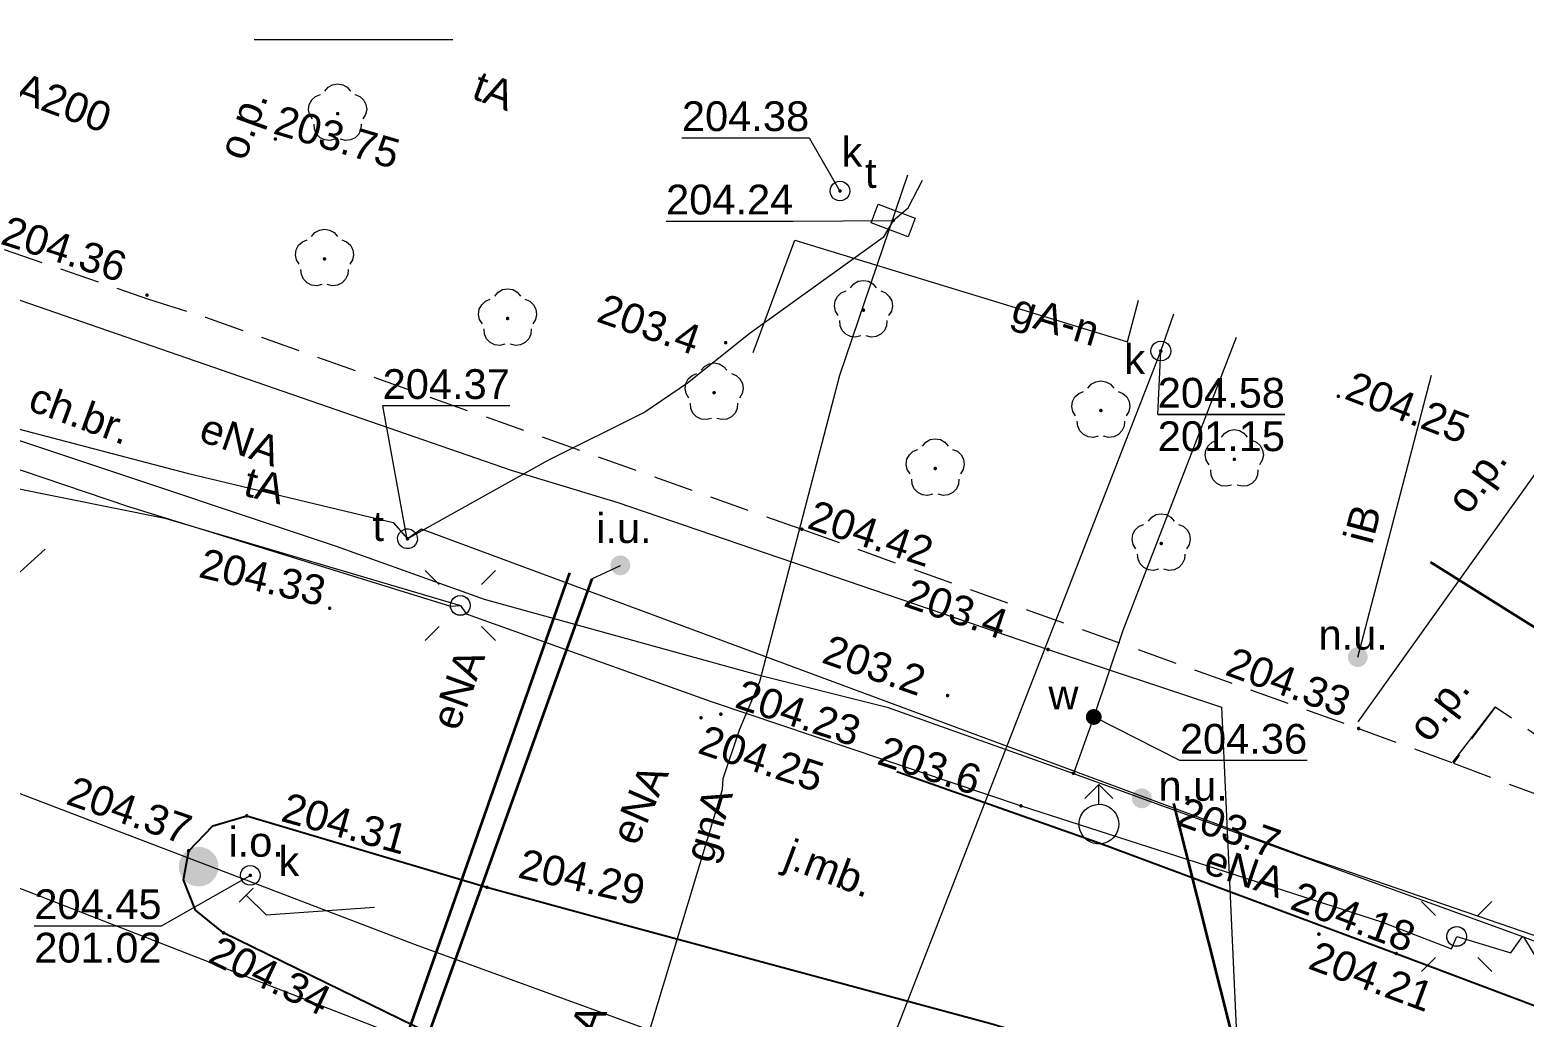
# Model space of a CAD drawing. Extents: x 0 to 7423283, y 0 to 5548300.
# Drawn here: x 7422291.85 to 7422329.48, y 5548275.37 to 5548300.24 of the extents above; entities that cross this region are included whole.
import ezdxf
from ezdxf.enums import TextEntityAlignment as Align

# ---------------------------------------------------------------- set-up
doc = ezdxf.new("R2010")
doc.units = 0
doc.linetypes.add('PRZER2-1', pattern=[3, 2, -1])
doc.linetypes.add('PRZER3-1', pattern=[4, 3, -1])
doc.layers.get('0').update_dxf_attribs({"linetype": 'CONTINUOUS', "lineweight": 13})
for name, color, linetype, lineweight in [('GSLKOC', 7, 'CONTINUOUS', 18), ('KTCR02', 7, 'PRZER2-1', 18), ('KTCR02_O', 7, 'PRZER2-1', 18), ('KTJZ01', 7, 'PRZER3-1', 18), ('KTJZ01_O', 7, 'PRZER3-1', 18), ('KTKR01', 7, 'CONTINUOUS', 25), ('RTPW02', 7, 'CONTINUOUS', 13), ('RTPW02_O', 7, 'CONTINUOUS', 13), ('SUSM', 7, 'CONTINUOUS', 18)]:
    doc.layers.add(name, color=color, linetype=linetype, lineweight=lineweight)
for name, color, linetype, lineweight, true_color in [('OBOO08_01', 7, 'CONTINUOUS', 13, 0x0a0909), ('OBOO08_01_O', 7, 'CONTINUOUS', 13, 0x0a0909), ('OBOP02', 7, 'CONTINUOUS', 18, 0x008000), ('OBOP05_02', 7, 'CONTINUOUS', 18, 0x0a0909), ('OBOP05_02_O', 7, 'CONTINUOUS', 18, 0x0a0909), ('SUOP03', 1, 'CONTINUOUS', 35, 0xff0000), ('SUPE03', 1, 'CONTINUOUS', 18, 0xff0000), ('SUPE04', 1, 'CONTINUOUS', 18, 0xff0000), ('SUPE04_O', 1, 'CONTINUOUS', 18, 0xff0000), ('SUPG03', 7, 'CONTINUOUS', 18, 0xbfbf00), ('SUPG04', 7, 'CONTINUOUS', 18, 0xbfbf00), ('SUPG04_O', 7, 'CONTINUOUS', 18, 0xbfbf00), ('SUPG05', 7, 'CONTINUOUS', 18, 0xbfbf00), ('SUPG05_O', 7, 'CONTINUOUS', 18, 0xbfbf00), ('SUPI01', 7, 'CONTINUOUS', 18, 0x0a0909), ('SUPI01_O', 7, 'CONTINUOUS', 18, 0x0a0909), ('SUPK03', 7, 'CONTINUOUS', 18, 0x803300), ('SUPT01', 7, 'CONTINUOUS', 18, 0xff9100), ('SUPT01_O', 7, 'CONTINUOUS', 18, 0xff9100), ('SUPW03', 5, 'CONTINUOUS', 18, 0x0000ff), ('SUUS02', 7, 'CONTINUOUS', 18, 0x0a0909), ('SUUS15', 7, 'CONTINUOUS', 18, 0xff9100), ('SUUS15_O', 7, 'CONTINUOUS', 18, 0xff9100), ('SUXX_01', 7, 'CONTINUOUS', 18, 0x0a0909)]:
    doc.layers.add(name, color=color, linetype=linetype, lineweight=lineweight, true_color=true_color)
for name, color, linetype, true_color in [('SUPS01_03', 1, 'CONTINUOUS', 0xff0000), ('SUPS01_03_O', 1, 'CONTINUOUS', 0xff0000), ('SUPS01_04', 7, 'CONTINUOUS', 0xffd900), ('SUPS01_04_O', 7, 'CONTINUOUS', 0xffd900), ('SUPS01_05', 7, 'CONTINUOUS', 0x803300), ('SUPS01_05_O', 7, 'CONTINUOUS', 0x803300), ('SUPS01_07', 7, 'CONTINUOUS', 0xff9100), ('SUPS01_07_O', 7, 'CONTINUOUS', 0xff9100), ('SUPS01_08', 5, 'CONTINUOUS', 0x0000ff), ('SUPS01_08_O', 5, 'CONTINUOUS', 0x0000ff), ('SUUS25', 7, 'CONTINUOUS', 0x0a0909), ('SUUS25_O', 7, 'CONTINUOUS', 0x0a0909), ('SUUS30_01', 7, 'CONTINUOUS', 0x0a0909), ('SUUS30_01_O', 7, 'CONTINUOUS', 0x0a0909), ('SUUS31_01', 7, 'CONTINUOUS', 0x0a0909), ('SUUS31_01_O', 7, 'CONTINUOUS', 0x0a0909)]:
    doc.layers.add(name, color=color, linetype=linetype, true_color=true_color)
doc.styles.add('GEO-INFO', font='Arial')

# ---------------------------------------------------------------- blocks, each defined once
blk = doc.blocks.new('KOLO')
blk.add_hatch(color=0).paths.add_polyline_path([(0, 0.5), (-0.12941, 0.482963), (-0.25, 0.433013), (-0.353553, 0.353553), (-0.433013, 0.25), (-0.482963, 0.12941), (-0.5, 0), (-0.482963, -0.12941), (-0.433013, -0.25), (-0.353553, -0.353553), (-0.25, -0.433013), (-0.12941, -0.482963), (0, -0.5), (0.12941, -0.482963), (0.25, -0.433013), (0.353553, -0.353553), (0.433013, -0.25), (0.482963, -0.12941), (0.5, 0), (0.482963, 0.12941), (0.433013, 0.25), (0.353553, 0.353553), (0.25, 0.433013), (0.12941, 0.482963)])
blk = doc.blocks.new('OKRAG_PELNY')
at = {"color": 0}
blk.add_lwpolyline([(0.5, 0), (0.482963, -0.12941), (0.433013, -0.25), (0.353553, -0.353553), (0.25, -0.433013), (0.12941, -0.482963), (0, -0.5), (-0.12941, -0.482963), (-0.25, -0.433013), (-0.353553, -0.353553), (-0.433013, -0.25), (-0.482963, -0.12941), (-0.5, 0), (-0.482963, 0.12941), (-0.433013, 0.25), (-0.353553, 0.353553), (-0.25, 0.433013), (-0.12941, 0.482963), (0, 0.5), (0.12941, 0.482963), (0.25, 0.433013), (0.353553, 0.353553), (0.433013, 0.25), (0.482963, 0.12941)], close=True, dxfattribs=at)
blk = doc.blocks.new('SPDLP')
blk.add_hatch(color=0).paths.add_polyline_path([(-0.09, 0), (-0.085595, -0.027812), (-0.072812, -0.052901), (-0.052901, -0.072812), (-0.027812, -0.085595), (0, -0.09), (0.027812, -0.085595), (0.052901, -0.072812), (0.072812, -0.052901), (0.085595, -0.027812), (0.09, 0), (0.085595, 0.027812), (0.072812, 0.052901), (0.052901, 0.072812), (0.027812, 0.085595), (0, 0.09), (-0.027812, 0.085595), (-0.052901, 0.072812), (-0.072812, 0.052901), (-0.085595, 0.027812)])
at = {"color": 0}
for points in [[(-1.292703, 0.137547), (-1.355024, 0.389802), (-1.327532, 0.648184), (-1.213525, 0.881678), (-1.026689, 1.062258), (-0.78945, 1.168249), (-0.530282, 1.186929)], [(-0.268652, 1.271938), (-0.048001, 1.40916), (0.20623, 1.462858), (0.463525, 1.426585), (0.693003, 1.304695), (0.867117, 1.11182), (0.964971, 0.871109)], [(1.126667, 0.648554), (1.325358, 0.481106), (1.454989, 0.255912), (1.5, 0), (1.454989, -0.255912), (1.325358, -0.481106), (1.126667, -0.648554)], [(-0.530282, -1.186929), (-0.78945, -1.168249), (-1.026689, -1.062258), (-1.213525, -0.881678), (-1.327532, -0.648184), (-1.355024, -0.389802), (-1.292703, -0.137547)], [(0.964971, -0.871109), (0.867117, -1.11182), (0.693003, -1.304695), (0.463525, -1.426585), (0.20623, -1.462858), (-0.048001, -1.40916), (-0.268652, -1.271938)]]:
    blk.add_lwpolyline(points, dxfattribs=at)
blk = doc.blocks.new('PROSTOKAT2-1_PELNY')
at = {"color": 0}
blk.add_lwpolyline([(1, 0.5), (1, -0.5), (-1, -0.5), (-1, 0.5)], close=True, dxfattribs=at)
blk = doc.blocks.new('PION_C')
at = {"color": 0}
blk.add_lwpolyline([(0, 0.5), (0, -0.5)], dxfattribs=at)
blk = doc.blocks.new('SUUS02')
at = {"color": 0}
blk.add_lwpolyline([(1, 0), (0.984808, -0.173648), (0.939693, -0.34202), (0.866025, -0.5), (0.766044, -0.642788), (0.642788, -0.766044), (0.5, -0.866025), (0.34202, -0.939693), (0.173648, -0.984808), (0, -1), (-0.173648, -0.984808), (-0.34202, -0.939693), (-0.5, -0.866025), (-0.654861, -0.75575), (-0.786053, -0.618159), (-0.888835, -0.458227), (-0.959493, -0.281733), (-0.995472, -0.095056), (-0.995472, 0.095056), (-0.959493, 0.281733), (-0.888835, 0.458227), (-0.786053, 0.618159), (-0.654861, 0.75575), (-0.5, 0.866025), (-0.327068, 0.945001), (-0.142315, 0.989821), (0.047582, 0.998867), (0.235759, 0.971812), (0.415415, 0.909632), (0.580057, 0.814576), (0.723734, 0.690079), (0.841254, 0.540641), (0.928368, 0.371662), (0.981929, 0.189251)], close=True, dxfattribs=at)
for points in [[(1, 0), (2, 0)], [(1.292893, 0.707107), (2, 0), (1.292893, -0.707107)]]:
    blk.add_lwpolyline(points, dxfattribs=at)
blk = doc.blocks.new('SUSM01_01')
at = {"color": 0}
for points in [[(-0.353553, 0.353553), (-0.212132, 0.212132)], [(0.353553, 0.353553), (0.212132, 0.212132)], [(-0.353553, -0.353553), (-0.212132, -0.212132)], [(0.353553, -0.353553), (0.212132, -0.212132)]]:
    blk.add_lwpolyline(points, dxfattribs=at)
blk.add_lwpolyline([(0.1, 0), (0.093969, -0.034202), (0.076604, -0.064279), (0.05, -0.086603), (0.025882, -0.096593), (0, -0.1), (-0.025882, -0.096593), (-0.05, -0.086603), (-0.073305, -0.068017), (-0.090097, -0.043388), (-0.098883, -0.014904), (-0.098883, 0.014904), (-0.090097, 0.043388), (-0.073305, 0.068017), (-0.05, 0.086603), (-0.022252, 0.097493), (0.007473, 0.09972), (0.036534, 0.093087), (0.062349, 0.078183), (0.082624, 0.056332), (0.095557, 0.029476)], close=True, dxfattribs=at)

msp = doc.modelspace()

# ---------------------------------------------------------------- linework, layer by layer
at = {"color": 7, "linetype": 'Continuous', "lineweight": 13, "elevation": 100, "flags": 128}
msp.add_lwpolyline([(7422297.5, 5548300), (7422302.5, 5548300)], dxfattribs=at)
at = {"layer": 'GSLKOC', "color": 7, "linetype": 'PRZER2-1', "lineweight": 18, "ltscale": 0.5, "elevation": 10.18}
msp.add_lwpolyline([(7422338.46, 5548277.72), (7422335.33, 5548292.45), (7422330.17, 5548285.24), (7422331.82, 5548284.11), (7422330.39, 5548282.04), (7422328.75, 5548283.18), (7422327.7, 5548281.77)], dxfattribs=at)
at = {"layer": 'KTCR02', "color": 7, "linetype": 'PRZER2-1', "lineweight": 18, "ltscale": 0.5, "elevation": 10.18}
msp.add_lwpolyline([(7422284.23, 5548297.47), (7422284.11, 5548297.14), (7422294.84, 5548293.46), (7422296.27, 5548293), (7422311.29, 5548287.66), (7422325.31, 5548282.64), (7422327.7, 5548281.77), (7422338.46, 5548277.72), (7422341.44, 5548276.65), (7422353.47, 5548272.02), (7422373.99, 5548264.23), (7422406.97, 5548251.71), (7422440.83, 5548238.97), (7422440.96, 5548239.31), (7422442.64, 5548238.63)], dxfattribs=at)
at = {"layer": 'KTJZ01', "color": 7, "linetype": 'PRZER3-1', "lineweight": 18, "ltscale": 0.5, "elevation": 10.18}
msp.add_lwpolyline([(7422296.73, 5548277.49), (7422296.02, 5548278.06), (7422295.72, 5548278.83), (7422295.85, 5548279.56), (7422296.46, 5548280.19), (7422297.31, 5548280.44), (7422303.36, 5548278.64), (7422306.96, 5548277.66), (7422316.05, 5548275.21), (7422319.09, 5548274.3), (7422320.21, 5548273.52), (7422320.87, 5548272.27), (7422321.07, 5548270.76), (7422320.61, 5548269.36), (7422320.03, 5548268.58), (7422318.73, 5548267.82), (7422317.71, 5548267.63), (7422316.29, 5548267.93)], close=True, dxfattribs=at)
at = {"layer": 'KTJZ01_O', "color": 7, "linetype": 'Continuous', "lineweight": 9, "elevation": 10.8, "flags": 128}
msp.add_lwpolyline([(7422289.364, 5548286.536), (7422291.053, 5548286.095), (7422292.239, 5548287.155)], dxfattribs=at)
at = {"layer": 'KTKR01', "color": 7, "linetype": 'Continuous', "lineweight": 25, "elevation": 10.18}
msp.add_lwpolyline([(7422313.68, 5548281.56), (7422318.75, 5548279.77), (7422326.26, 5548276.97), (7422344.16, 5548270.23), (7422374.46, 5548258.72), (7422404.49, 5548247.29), (7422436.39, 5548235.27), (7422438.25, 5548234.83), (7422439.69, 5548235.03), (7422441.69, 5548235.94), (7422442.74, 5548237.18), (7422443.29, 5548238.37)], dxfattribs=at)
msp.add_lwpolyline([(7422296.73, 5548277.49), (7422296.02, 5548278.06), (7422295.72, 5548278.83), (7422295.85, 5548279.56), (7422296.46, 5548280.19), (7422297.31, 5548280.44), (7422303.36, 5548278.64), (7422306.96, 5548277.66), (7422316.05, 5548275.21), (7422319.09, 5548274.3), (7422320.21, 5548273.52), (7422320.87, 5548272.27), (7422321.07, 5548270.76), (7422320.61, 5548269.36), (7422320.03, 5548268.58), (7422318.73, 5548267.82), (7422317.71, 5548267.63), (7422316.29, 5548267.93)], close=True, dxfattribs=at)
at = {"layer": 'OBOP05_02', "color": 18, "linetype": 'Continuous', "lineweight": 18, "true_color": 0x0a0909, "elevation": 10.1}
for points in [[(7422325.3, 5548282.81), (7422333.09, 5548293.72), (7422335.12, 5548300.02)], [(7422327.68, 5548281.79), (7422328.75, 5548283.18)]]:
    msp.add_lwpolyline(points, dxfattribs=at)
at = {"layer": 'SUOP03', "color": 1, "linetype": 'Continuous', "lineweight": 35, "true_color": 0xff0000, "elevation": 10.18}
for points in [[(7422327.12, 5548286.83), (7422331.92, 5548283.82), (7422337.23, 5548281.36), (7422343.45, 5548279.8), (7422352.01, 5548277.64)], [(7422305.44, 5548286.56), (7422297.97, 5548265.31)], [(7422306, 5548286.41), (7422298.34, 5548265.04)]]:
    msp.add_lwpolyline(points, dxfattribs=at)
at = {"layer": 'SUOP03', "color": 52, "linetype": 'Continuous', "lineweight": 35, "true_color": 0xbfbf00, "elevation": 10.18}
msp.add_lwpolyline([(7422320.65, 5548280.75), (7422323.58, 5548269.11)], dxfattribs=at)
at = {"layer": 'SUPE03', "color": 1, "linetype": 'Continuous', "lineweight": 18, "true_color": 0xff0000, "elevation": 10.18}
msp.add_lwpolyline([(7422294.66, 5548250.33), (7422295.14, 5548252.21), (7422298.34, 5548265.04), (7422306, 5548286.41), (7422306.72, 5548286.75)], dxfattribs=at)
at = {"layer": 'SUPE04', "color": 1, "linetype": 'Continuous', "lineweight": 18, "true_color": 0xff0000, "elevation": 10.18}
for points in [[(7422259.2, 5548299.27), (7422259.92, 5548298.84), (7422267.31, 5548295.94), (7422268.69, 5548295.54), (7422279.74, 5548291.83), (7422280.91, 5548291.22), (7422291.33, 5548288.73), (7422295.25, 5548287.94), (7422302.69, 5548285.74)], [(7422263.52, 5548297.78), (7422267.43, 5548296.3), (7422269.9, 5548296.62), (7422270.64, 5548296.62), (7422272.3, 5548296.1), (7422276.46, 5548294.56), (7422280.84, 5548292.8), (7422294.33, 5548288.23), (7422302.44, 5548285.72), (7422302.69, 5548285.74)], [(7422302.69, 5548285.74), (7422302.84, 5548285.53), (7422309.01, 5548283.32), (7422316.81, 5548280.69), (7422325.89, 5548277.77), (7422327.65, 5548277.09), (7422327.78, 5548277.4)], [(7422297.3, 5548278.44), (7422297.8, 5548277.95), (7422300.53, 5548278.14)], [(7422327.78, 5548277.4), (7422329.14, 5548276.99), (7422329.44, 5548277.4), (7422332.9, 5548276.11), (7422335.73, 5548274.95), (7422355.91, 5548267.46), (7422360.62, 5548265.59), (7422384.12, 5548256.83), (7422384.59, 5548256.72), (7422386.24, 5548256.1), (7422397.32, 5548252.38), (7422406.67, 5548248.95), (7422417.55, 5548245.18), (7422433.31, 5548239.11), (7422435.84, 5548238.21), (7422438.01, 5548237.32), (7422439.59, 5548236.94)]]:
    msp.add_lwpolyline(points, dxfattribs=at)
at = {"layer": 'SUPG03', "color": 52, "linetype": 'Continuous', "lineweight": 18, "true_color": 0xbfbf00, "elevation": 10.18}
msp.add_lwpolyline([(7422276.42, 5548299.13), (7422279.79, 5548297.91), (7422280.65, 5548297.48), (7422290.5, 5548293.81), (7422303.97, 5548289.15), (7422306.66, 5548288.33), (7422317.49, 5548284.63), (7422321.86, 5548283.18), (7422322.62, 5548266.48), (7422332.95, 5548262.7), (7422343.98, 5548258.91), (7422377.44, 5548245.86), (7422398.71, 5548237.72), (7422399.65, 5548237.27), (7422417.47, 5548231.26), (7422418.28, 5548230.87), (7422435.32, 5548224.42)], dxfattribs=at)
at = {"layer": 'SUPG04', "color": 52, "linetype": 'Continuous', "lineweight": 18, "true_color": 0xbfbf00, "elevation": 10.18}
msp.add_lwpolyline([(7422303.49, 5548261.15), (7422304.19, 5548264.2), (7422309.29, 5548281.1), (7422309.31, 5548281.38), (7422309.72, 5548282.61), (7422310.23, 5548283.82), (7422312.25, 5548291.54), (7422313.96, 5548296.59)], dxfattribs=at)
at = {"layer": 'SUPG05', "color": 52, "linetype": 'Continuous', "lineweight": 18, "true_color": 0xbfbf00, "elevation": 10.18}
msp.add_lwpolyline([(7422310.06, 5548292.11), (7422311.11, 5548294.94), (7422319.49, 5548292.38), (7422319.77, 5548293.43)], dxfattribs=at)
at = {"layer": 'SUPI01', "color": 18, "linetype": 'Continuous', "lineweight": 18, "true_color": 0x0a0909, "elevation": 10.18}
msp.add_lwpolyline([(7422325.29, 5548284.44), (7422327.15, 5548291.54)], dxfattribs=at)
at = {"layer": 'SUPK03', "color": 36, "linetype": 'Continuous', "lineweight": 18, "true_color": 0x803300, "elevation": 10.18}
for points in [[(7422246.97, 5548297.89), (7422247.53, 5548298.17), (7422264.57, 5548291.39), (7422265.71, 5548291.01), (7422272.32, 5548288.37), (7422301.55, 5548277.2), (7422309.86, 5548274.17), (7422310.18, 5548273.98), (7422311.44, 5548273.58), (7422312.86, 5548272.96), (7422321.27, 5548269.89), (7422333.03, 5548265.33), (7422347.57, 5548259.96), (7422348.07, 5548259.86), (7422349.18, 5548259.39), (7422349.35, 5548259.22), (7422357.36, 5548256.35), (7422363.14, 5548254.13), (7422388.58, 5548244.58), (7422399.68, 5548240.41)], [(7422312.86, 5548272.96), (7422320.33, 5548292.15), (7422320.66, 5548293.09)]]:
    msp.add_lwpolyline(points, dxfattribs=at)
at = {"layer": 'SUPS01_05_O', "color": 36, "linetype": 'Continuous', "lineweight": 9, "true_color": 0x803300, "elevation": 10.8, "flags": 128}
for points in [[(7422308.27, 5548297.518), (7422311.473, 5548297.517), (7422312.25, 5548296.18)], [(7422323.455, 5548290.551), (7422320.252, 5548290.551), (7422320.33, 5548292.15)], [(7422320.252, 5548290.551), (7422323.455, 5548290.551)], [(7422291.962, 5548277.667), (7422295.165, 5548277.667), (7422297.4, 5548278.94)], [(7422291.962, 5548277.667), (7422295.165, 5548277.667)]]:
    msp.add_lwpolyline(points, dxfattribs=at)
at = {"layer": 'SUPS01_07_O', "color": 30, "linetype": 'Continuous', "lineweight": 9, "true_color": 0xff9100, "elevation": 10.8, "flags": 128}
for points in [[(7422307.87, 5548295.418), (7422311.073, 5548295.417), (7422313.59, 5548295.44)], [(7422303.936, 5548290.769), (7422300.733, 5548290.769), (7422301.343, 5548287.412)]]:
    msp.add_lwpolyline(points, dxfattribs=at)
at = {"layer": 'SUPS01_08_O', "color": 5, "linetype": 'Continuous', "lineweight": 9, "true_color": 0x0000ff, "elevation": 10.8, "flags": 128}
msp.add_lwpolyline([(7422324.014, 5548281.833), (7422320.81, 5548281.833), (7422318.64, 5548282.93)], dxfattribs=at)
at = {"layer": 'SUPT01', "color": 30, "linetype": 'Continuous', "lineweight": 18, "true_color": 0xff9100, "elevation": 10.18}
for points in [[(7422260.19, 5548300.24), (7422280.83, 5548293.15), (7422285.44, 5548291.79), (7422295.81, 5548289.07), (7422301, 5548287.83), (7422301.36, 5548287.42)], [(7422313.59, 5548295.44), (7422313.97, 5548295.76), (7422314.33, 5548296.45)], [(7422313.59, 5548295.44), (7422313.34, 5548295.01), (7422309.99, 5548292.6), (7422308.41, 5548291.34), (7422307.34, 5548290.61), (7422304.89, 5548289.39), (7422301.36, 5548287.42)], [(7422376.11, 5548260.04), (7422374.96, 5548260.74), (7422348.49, 5548270.55), (7422330.29, 5548277.23), (7422324.01, 5548279.39), (7422301.71, 5548287.66), (7422301.36, 5548287.42)]]:
    msp.add_lwpolyline(points, dxfattribs=at)
at = {"layer": 'SUPW03', "color": 5, "linetype": 'Continuous', "lineweight": 18, "true_color": 0x0000ff, "elevation": 10.18}
for points in [[(7422239.22, 5548299.67), (7422248.21, 5548296.04), (7422248.7, 5548296.21), (7422248.94, 5548295.78), (7422249.84, 5548295.31), (7422271.62, 5548286.07), (7422282.79, 5548281.9), (7422286.15, 5548280.73), (7422300.45, 5548275.17), (7422311.98, 5548270.42), (7422314.89, 5548269.15), (7422321.07, 5548266.86), (7422323.03, 5548270.55), (7422323.18, 5548271.01)], [(7422272.97, 5548296.97), (7422280.81, 5548293.47), (7422282.55, 5548292.79), (7422285.67, 5548291.87), (7422299.56, 5548287.23), (7422303.29, 5548285.9), (7422310.12, 5548284.01), (7422313.44, 5548283.18), (7422318.13, 5548281.51), (7422329.46, 5548277.39), (7422329.87, 5548276.71), (7422356.12, 5548266.9), (7422372.24, 5548260.88), (7422377.55, 5548258.76), (7422380.79, 5548257.56), (7422382.04, 5548257.18), (7422393.71, 5548252.81), (7422408.35, 5548247.23), (7422408.61, 5548246.77)], [(7422322.23, 5548292.49), (7422319.37, 5548285.11), (7422318.64, 5548282.93), (7422318.13, 5548281.51)]]:
    msp.add_lwpolyline(points, dxfattribs=at)

# ---------------------------------------------------------------- block references
at = {"layer": 'OBOO08_01', "color": 18, "lineweight": 13, "true_color": 0x0a0909, "rotation": 90}
msp.add_blockref('KOLO', (7422296.1, 5548279.16, 10.2), dxfattribs=at)
at = {"layer": 'OBOP02', "color": 96, "lineweight": 18, "true_color": 0x008000, "xscale": 0.5, "yscale": 0.5, "rotation": 90}
for p in [(7422299.6, 5548298.13, 10.12), (7422299.27, 5548294.47, 10.12), (7422312.84, 5548293.18, 10.12), (7422303.88, 5548292.97, 10.12), (7422309.08, 5548291.1, 10.12), (7422318.82, 5548290.65, 10.12), (7422322.18, 5548289.42, 10.12), (7422314.65, 5548289.19, 10.12), (7422320.34, 5548287.3, 10.12)]:
    msp.add_blockref('SPDLP', p, dxfattribs=at)
at = {"layer": 'RTPW02', "color": 7, "lineweight": 13, "xscale": 0.09, "yscale": 0.09, "rotation": 90}
for p in [(7422294.8, 5548293.558, 10.2), (7422324.8, 5548291.01, 10.2), (7422311.29, 5548287.66, 10.2), (7422299.4, 5548285.67, 10.2), (7422308.75, 5548282.91, 10.2), (7422309.25, 5548283, 10.2), (7422325.31, 5548282.64, 10.2), (7422297.31, 5548280.44, 10.2), (7422295.85, 5548279.56, 10.2), (7422303.36, 5548278.64, 10.2), (7422296.73, 5548277.49, 10.2), (7422324.31, 5548277.46, 10.2), (7422326.26, 5548276.97, 10.2)]:
    msp.add_blockref('KOLO', p, dxfattribs=at)
at = {"layer": 'SUPS01_03', "color": 1, "lineweight": 5, "true_color": 0xff0000, "xscale": 0.09, "yscale": 0.09, "rotation": 90}
for p in [(7422298.03, 5548297.49, 10.24), (7422314.96, 5548283.47, 10.24), (7422316.81, 5548280.69, 10.24)]:
    msp.add_blockref('KOLO', p, dxfattribs=at)
at = {"layer": 'SUPS01_04', "color": 40, "lineweight": 5, "true_color": 0xffd900, "xscale": 0.09, "yscale": 0.09, "rotation": 90}
for p in [(7422309.37, 5548292.36, 10.24), (7422317.49, 5548284.63, 10.24)]:
    msp.add_blockref('KOLO', p, dxfattribs=at)
at = {"layer": 'SUPS01_05', "color": 36, "lineweight": 5, "true_color": 0x803300, "xscale": 0.09, "yscale": 0.09, "rotation": 90}
for p in [(7422312.25, 5548296.18, 10.24), (7422320.33, 5548292.15, 10.24), (7422297.4, 5548278.94, 10.24)]:
    msp.add_blockref('KOLO', p, dxfattribs=at)
at = {"layer": 'SUPS01_07', "color": 30, "lineweight": 5, "true_color": 0xff9100, "xscale": 0.09, "yscale": 0.09, "rotation": 90}
for p in [(7422313.59, 5548295.44, 10.24), (7422301.36, 5548287.42, 10.24)]:
    msp.add_blockref('KOLO', p, dxfattribs=at)
at = {"layer": 'SUPS01_08', "color": 5, "lineweight": 5, "true_color": 0x0000ff, "xscale": 0.09, "yscale": 0.09, "rotation": 90}
for p in [(7422318.64, 5548282.93, 10.24), (7422318.13, 5548281.51, 10.24)]:
    msp.add_blockref('KOLO', p, dxfattribs=at)
at = {"layer": 'SUSM', "color": 7, "lineweight": 18, "rotation": 90}
for name, p, xscale, yscale in [('SUSM01_01', (7422302.69, 5548285.74, 10.24), 2.5, 2.5), ('OKRAG_PELNY', (7422302.69, 5548285.74, 10.24), 0.5, 0.5), ('SUSM01_01', (7422327.78, 5548277.4, 10.24), 2.5, 2.5), ('OKRAG_PELNY', (7422327.78, 5548277.4, 10.24), 0.5, 0.5)]:
    msp.add_blockref(name, p, dxfattribs=dict(at, xscale=xscale, yscale=yscale))
at = {"layer": 'SUUS02', "color": 18, "lineweight": 18, "true_color": 0x0a0909, "xscale": 0.5, "yscale": 0.5, "rotation": 90}
msp.add_blockref('SUUS02', (7422318.77, 5548280.23, 10.24), dxfattribs=at)
at = {"layer": 'SUUS15', "color": 36, "lineweight": 18, "true_color": 0x803300, "xscale": 0.5, "yscale": 0.5, "rotation": 90}
for p in [(7422312.25, 5548296.18, 10.24), (7422320.33, 5548292.15, 10.24), (7422297.4, 5548278.94, 10.24)]:
    msp.add_blockref('OKRAG_PELNY', p, dxfattribs=at)
at = {"layer": 'SUUS15', "color": 30, "lineweight": 18, "true_color": 0xff9100, "xscale": 0.5, "yscale": 0.5, "rotation": 339.3762718051485}
for name, p in [('PROSTOKAT2-1_PELNY', (7422313.59, 5548295.44, 10.24)), ('OKRAG_PELNY', (7422301.36, 5548287.42, 10.24))]:
    msp.add_blockref(name, p, dxfattribs=at)
at = {"layer": 'SUUS25', "color": 18, "lineweight": 5, "true_color": 0x0a0909, "xscale": 0.4, "yscale": 0.4, "rotation": 359.9997925898467}
msp.add_blockref('KOLO', (7422318.64, 5548282.93, 10.24), dxfattribs=at)
at = {"layer": 'SUUS30_01', "color": 18, "lineweight": 5, "true_color": 0x0a0909, "xscale": 0.5, "yscale": 0.5, "rotation": 90}
for p in [(7422325.29, 5548284.44, 10.24), (7422319.85, 5548280.88, 10.24)]:
    msp.add_blockref('KOLO', p, dxfattribs=at)
at = {"layer": 'SUUS31_01', "color": 18, "lineweight": 5, "true_color": 0x0a0909, "xscale": 0.5, "yscale": 0.5, "rotation": 25.27750991555269}
msp.add_blockref('KOLO', (7422306.72, 5548286.75, 10.24), dxfattribs=at)
at = {"layer": 'SUXX_01', "color": 18, "lineweight": 18, "true_color": 0x0a0909, "xscale": 0.5, "yscale": 0.5, "rotation": 315.4061327243389}
msp.add_blockref('PION_C', (7422297.3, 5548278.44, 10.24), dxfattribs=at)

# ---------------------------------------------------------------- texts
at = {"layer": 'KTCR02_O', "color": 7, "linetype": 'Continuous', "lineweight": 0, "style": 'GEO-INFO'}
msp.add_text('ch.br.', height=0.75, rotation=339.9048, dxfattribs=at).set_placement((7422293.129, 5548290.589, 10.8), align=Align.MIDDLE)
at = {"layer": 'KTJZ01_O', "color": 7, "linetype": 'Continuous', "lineweight": 0, "style": 'GEO-INFO'}
msp.add_text('j.mb.', height=0.75, rotation=339.2711, dxfattribs=at).set_placement((7422311.949, 5548279.03, 10.8), align=Align.MIDDLE)
at = {"layer": 'OBOO08_01_O', "color": 18, "linetype": 'Continuous', "lineweight": 0, "true_color": 0x0a0909, "style": 'GEO-INFO'}
msp.add_text('i.o.', height=0.75, dxfattribs=at).set_placement((7422296.85, 5548279.41, 10.8))
at = {"layer": 'OBOP05_02_O', "color": 18, "linetype": 'Continuous', "lineweight": 0, "true_color": 0x0a0909, "style": 'GEO-INFO'}
for rotation, p in [(70.1679, (7422297.564, 5548297.734, 10.8)), (54.4723, (7422328.585, 5548288.701, 10.8)), (52.4115, (7422327.621, 5548282.942, 10.8))]:
    msp.add_text('o.p.', height=0.75, rotation=rotation, dxfattribs=at).set_placement(p, align=Align.CENTER)
at = {"layer": 'RTPW02_O', "color": 7, "linetype": 'Continuous', "lineweight": 0, "style": 'GEO-INFO'}
for s, rotation, p in [('204.36', 342.1382, (7422291.079, 5548294.858, 10.8)), ('204.25', 338.8136, (7422324.92, 5548290.96, 10.8)), ('204.42', 341.8241, (7422311.39, 5548287.698, 10.8)), ('204.33', 346.5804, (7422296.068, 5548286.461, 10.8)), ('204.33', 340.1095, (7422321.915, 5548284.003, 10.8)), ('204.23', 341.7303, (7422309.566, 5548283.182, 10.8)), ('204.25', 341.7303, (7422308.634, 5548282.032, 10.8)), ('204.37', 340.9285, (7422292.723, 5548280.749, 10.8)), ('204.31', 344.4689, (7422298.14, 5548280.317, 10.8)), ('204.29', 347.1715, (7422304.11, 5548278.89, 10.8)), ('204.18', 339.6136, (7422323.548, 5548278.106, 10.8)), ('204.34', 334.4571, (7422296.295, 5548276.769, 10.8)), ('204.21', 339.6136, (7422324.004, 5548276.605, 10.8))]:
    msp.add_text(s, height=0.75, rotation=rotation, dxfattribs=at).set_placement(p)
at = {"layer": 'SUPE04_O', "color": 1, "linetype": 'Continuous', "lineweight": 0, "true_color": 0xff0000, "style": 'GEO-INFO'}
for rotation, p in [(340.6153, (7422296.067, 5548289.901, 10.8)), (70.0742, (7422302.632, 5548282.547, 10.8)), (66.4475, (7422307.137, 5548279.65, 10.8)), (341.2471, (7422321.363, 5548279.018, 10.8)), (69.3254, (7422305.677, 5548273.595, 10.8))]:
    msp.add_text('eNA', height=0.75, rotation=rotation, dxfattribs=at).set_placement(p)
at = {"layer": 'SUPG04_O', "color": 18, "linetype": 'Continuous', "lineweight": 0, "true_color": 0x0a0909, "style": 'GEO-INFO'}
for s, rotation, p in [('gnA200', 339.649, (7422290.328, 5548298.886, 10.8)), ('gnA', 73.3005, (7422309.025, 5548279.212, 10.8))]:
    msp.add_text(s, height=0.75, rotation=rotation, dxfattribs=at).set_placement(p)
at = {"layer": 'SUPG05_O', "color": 18, "linetype": 'Continuous', "lineweight": 0, "true_color": 0x0a0909, "style": 'GEO-INFO'}
msp.add_text('gA-n', height=0.75, rotation=343.0506, dxfattribs=at).set_placement((7422316.519, 5548292.906, 10.8))
at = {"layer": 'SUPI01_O', "color": 18, "linetype": 'Continuous', "lineweight": 0, "true_color": 0x0a0909, "style": 'GEO-INFO'}
msp.add_text('iB', height=0.75, rotation=75.343, dxfattribs=at).set_placement((7422325.65, 5548287.25, 10.8))
at = {"layer": 'SUPS01_03_O', "color": 1, "linetype": 'Continuous', "lineweight": 0, "true_color": 0xff0000, "style": 'GEO-INFO'}
msp.add_text('203.75', height=0.75, rotation=343.5851, dxfattribs=at).set_placement((7422298.051, 5548297.996, 10.8), align=Align.MIDDLE_LEFT)
for s, rotation, p in [('203.2', 340.7935, (7422311.757, 5548284.312, 10.8)), ('203.6', 342.1596, (7422313.149, 5548281.754, 10.8))]:
    msp.add_text(s, height=0.75, rotation=rotation, dxfattribs=at).set_placement(p)
at = {"layer": 'SUPS01_04_O', "color": 18, "linetype": 'Continuous', "lineweight": 0, "true_color": 0x0a0909, "style": 'GEO-INFO'}
for rotation, p in [(340.7194, (7422306.086, 5548292.904, 10.8)), (340.9809, (7422313.822, 5548285.733, 10.8))]:
    msp.add_text('203.4', height=0.75, rotation=rotation, dxfattribs=at).set_placement(p)
at = {"layer": 'SUPS01_05_O', "color": 36, "linetype": 'Continuous', "lineweight": 0, "true_color": 0x803300, "style": 'GEO-INFO'}
for s, p in [('204.38', (7422308.27, 5548297.69)), ('204.58', (7422320.252, 5548290.723)), ('201.15', (7422320.252, 5548289.628)), ('204.45', (7422291.962, 5548277.839)), ('201.02', (7422291.962, 5548276.744))]:
    msp.add_text(s, height=0.75, rotation=359.9998, dxfattribs=at).set_placement(p)
at = {"layer": 'SUPS01_07_O', "color": 30, "linetype": 'Continuous', "lineweight": 0, "true_color": 0xff9100, "style": 'GEO-INFO'}
for s, p in [('204.24', (7422307.87, 5548295.59)), ('204.37', (7422300.733, 5548290.942))]:
    msp.add_text(s, height=0.75, rotation=359.9998, dxfattribs=at).set_placement(p)
at = {"layer": 'SUPS01_08_O', "color": 5, "linetype": 'Continuous', "lineweight": 0, "true_color": 0x0000ff, "style": 'GEO-INFO'}
for s, rotation, p in [('204.36', 359.9998, (7422320.81, 5548282.006)), ('203.7', 340.361, (7422320.694, 5548280.228, 10.8))]:
    msp.add_text(s, height=0.75, rotation=rotation, dxfattribs=at).set_placement(p)
at = {"layer": 'SUPT01_O', "color": 30, "linetype": 'Continuous', "lineweight": 0, "true_color": 0xff9100, "style": 'GEO-INFO'}
for rotation, p in [(340.1276, (7422302.942, 5548298.523, 10.8)), (346.2775, (7422297.194, 5548288.514, 10.8))]:
    msp.add_text('tA', height=0.75, rotation=rotation, dxfattribs=at).set_placement(p)
at = {"layer": 'SUUS15_O', "color": 36, "linetype": 'Continuous', "lineweight": 0, "true_color": 0x803300, "style": 'GEO-INFO'}
for p in [(7422312.29, 5548296.79, 10.8), (7422319.41, 5548291.57, 10.8), (7422298.11, 5548278.92, 10.8)]:
    msp.add_text('k', height=0.75, rotation=359.9998, dxfattribs=at).set_placement(p)
at = {"layer": 'SUUS15_O', "color": 30, "linetype": 'Continuous', "lineweight": 0, "true_color": 0xff9100, "style": 'GEO-INFO'}
for p in [(7422312.88, 5548296.26, 10.8), (7422300.477, 5548287.364, 10.8)]:
    msp.add_text('t', height=0.75, rotation=359.9998, dxfattribs=at).set_placement(p)
at = {"layer": 'SUUS25_O', "color": 18, "linetype": 'Continuous', "lineweight": 0, "true_color": 0x0a0909, "style": 'GEO-INFO'}
msp.add_text('w', height=0.75, rotation=359.9998, dxfattribs=at).set_placement((7422317.5, 5548283.12, 10.8))
at = {"layer": 'SUUS30_01_O', "color": 18, "linetype": 'Continuous', "lineweight": 0, "true_color": 0x0a0909, "style": 'GEO-INFO'}
for p in [(7422324.3, 5548284.63, 10.8), (7422320.27, 5548280.82, 10.8)]:
    msp.add_text('n.u.', height=0.75, rotation=359.9998, dxfattribs=at).set_placement(p)
at = {"layer": 'SUUS31_01_O', "color": 18, "linetype": 'Continuous', "lineweight": 0, "true_color": 0x0a0909, "style": 'GEO-INFO'}
msp.add_text('i.u.', height=0.75, dxfattribs=at).set_placement((7422307.507, 5548287.313, 10.8), align=Align.RIGHT)

doc.saveas('drawing.dxf')
